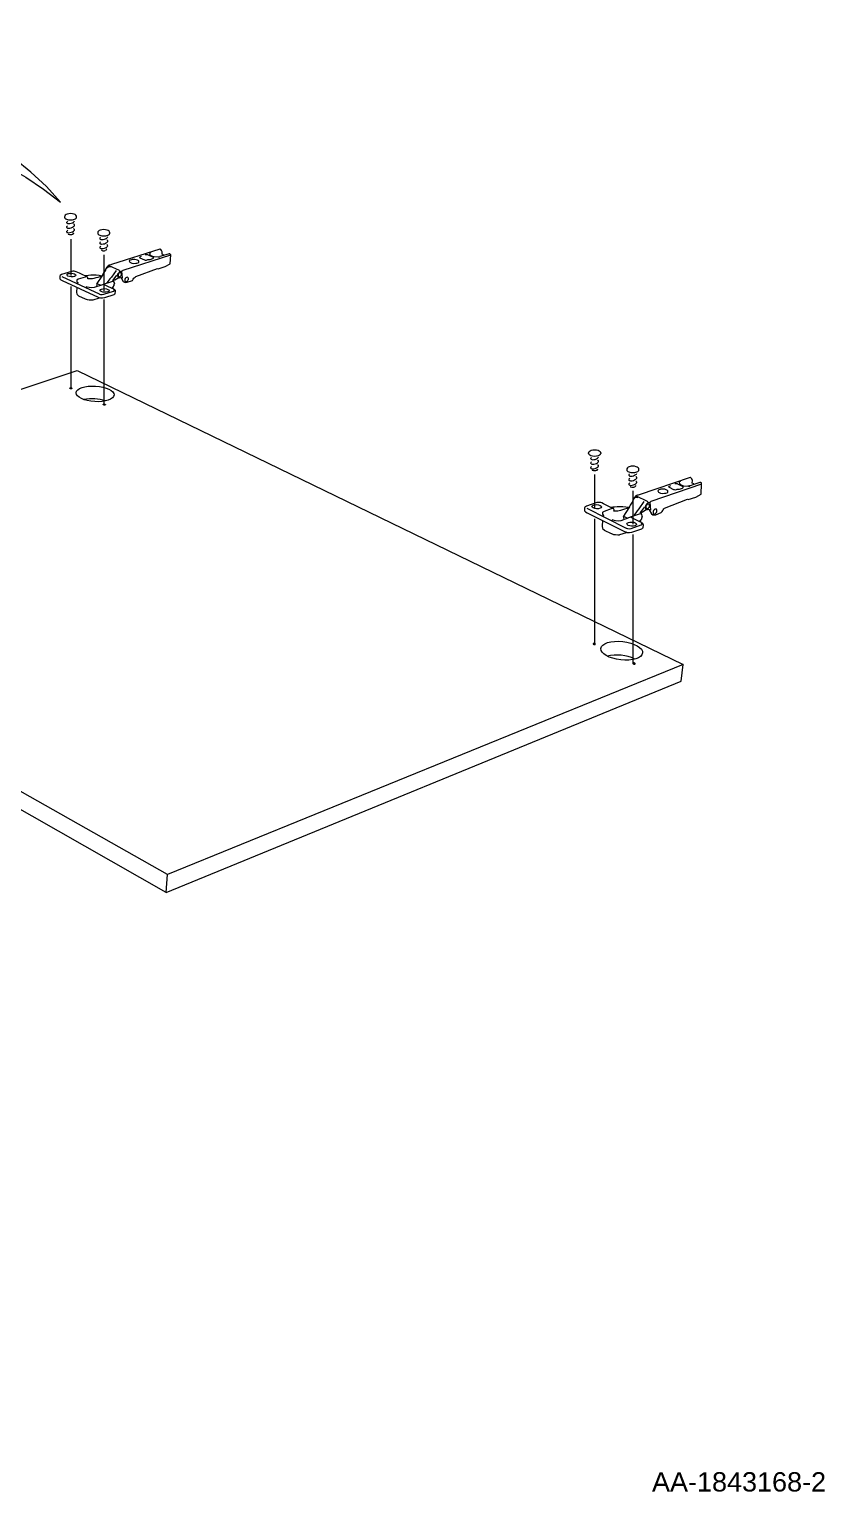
# Model space of a CAD drawing. Header units: metres. Extents: x -6.4 to 35.9, y -8.9 to 6.5.
# Drawn here: x 34.837 to 35.793, y -3.705 to -1.946 of the extents above; entities that cross this region are included whole.
import ezdxf

# ---------------------------------------------------------------- set-up
doc = ezdxf.new("R2010")
doc.units = ezdxf.units.M
doc.header["$MEASUREMENT"] = 0
for name, color, linetype, lineweight in [('PDF13_Geometry_Num_Penna__1_Num_Penna__255_Num_Penna__255_Num_Penna__255', 255, 'Continuous', 18), ('PDF13_Geometry_Num_Penna__7_Num_Penna__7_Num_Penna__7_Num_Penna__7', 7, 'Continuous', 18), ('PDF13_Text_Num_Penna__7_Num_Penna__7_Num_Penna__7_Num_Penna__7', 7, 'Continuous', 18)]:
    doc.layers.add(name, color=color, linetype=linetype, lineweight=lineweight)
doc.styles.add('GENERATED_STYLE_1', font='')
doc.styles.get('GENERATED_STYLE_1').set_extended_font_data('Arial')

msp = doc.modelspace()

# ---------------------------------------------------------------- linework, layer by layer
at = {"layer": 'PDF13_Geometry_Num_Penna__1_Num_Penna__255_Num_Penna__255_Num_Penna__255', "color": 255, "linetype": 'Continuous', "lineweight": 18, "flags": 128}
for points in [[(34.8868, -2.238), (34.8868, -2.2024)], [(34.9266, -2.2569), (34.9266, -2.2213)], [(34.8868, -2.3723), (34.8868, -2.2713)], [(34.9267, -2.3926), (34.9267, -2.2802)], [(35.5161, -2.5167), (35.5161, -2.4868)], [(35.5622, -2.5364), (35.5622, -2.5065)], [(35.5162, -2.6799), (35.5162, -2.5433)], [(35.5622, -2.7048), (35.5622, -2.5585)]]:
    msp.add_lwpolyline(points, dxfattribs=at)
at = {"layer": 'PDF13_Geometry_Num_Penna__7_Num_Penna__7_Num_Penna__7_Num_Penna__7', "color": 7, "linetype": 'Continuous', "lineweight": 18, "flags": 128}
for points in [[(34.8931, -2.1736, 0.201312), (34.8935, -2.1727), (34.8935, -2.1721, 0.196515), (34.8927, -2.1702, 0.113848), (34.8904, -2.1688, 0.157085), (34.8821, -2.1688, 0.114043), (34.8798, -2.1702, 0.196515), (34.879, -2.1721), (34.879, -2.1727, 0.201312), (34.8794, -2.1736, 0.113964), (34.8815, -2.175, 0.159716), (34.891, -2.175, 0.114811)], [(34.9308, -2.1942, 0.11333), (34.9329, -2.1928, 0.201898), (34.9333, -2.1919), (34.9333, -2.1912, 0.198277), (34.9325, -2.1894, 0.113731), (34.9302, -2.188, 0.157415), (34.9219, -2.188, 0.113926), (34.9196, -2.1894, 0.198277), (34.9188, -2.1912), (34.9188, -2.1919, 0.200342), (34.9192, -2.1928, 0.112481), (34.9213, -2.1942, 0.158299)], [(35.5688, -2.4774, 0.201898), (35.5692, -2.4764), (35.5692, -2.4758, 0.198277), (35.5684, -2.474, 0.113731), (35.5661, -2.4725, 0.158046), (35.5577, -2.4725, 0.113926), (35.5554, -2.474, 0.198277), (35.5547, -2.4758), (35.5547, -2.4764, 0.200342), (35.5551, -2.4774, 0.113964), (35.5572, -2.4787, 0.159716), (35.5666, -2.4787, 0.114811)]]:
    msp.add_lwpolyline(points, format="xyb", close=True, dxfattribs=at)
for points in [[(34.8839, -2.1802, 0.155949), (34.8898, -2.1783, 0.124567), (34.891, -2.1769)], [(34.8897, -2.1917), (34.8892, -2.1927, -0.119836), (34.8882, -2.1933, -0.171263), (34.8843, -2.1933, -0.123871), (34.8834, -2.1928)], [(34.8836, -2.1856), (34.8839, -2.1856, 0.153573), (34.8898, -2.1838, 0.11978), (34.891, -2.1824, 0.415198), (34.8906, -2.1812, 0.040086), (34.8899, -2.1809)], [(34.8836, -2.1911), (34.8839, -2.1911, 0.157608), (34.8898, -2.1892, 0.118021), (34.891, -2.1879, 0.11608), (34.8911, -2.1875)], [(34.9222, -2.1965, 0.089145), (34.9213, -2.1976, 0.119594), (34.9212, -2.1981)], [(34.9237, -2.1993, 0.156531), (34.9296, -2.1975, 0.126246), (34.9308, -2.196)], [(34.9232, -2.212, 0.127238), (34.9241, -2.2125, 0.171263), (34.9279, -2.2125)], [(34.9234, -2.2048), (34.9237, -2.2048, 0.153573), (34.9296, -2.2029, 0.11978), (34.9308, -2.2016, 0.415198), (34.9304, -2.2004, 0.040086), (34.9297, -2.2001)], [(34.9234, -2.2103), (34.9237, -2.2103, 0.156986), (34.9296, -2.2084, 0.116715), (34.9308, -2.2071)], [(34.9774, -2.224, 0.034964), (34.9789, -2.2235), (34.9803, -2.2235), (34.9817, -2.2233), (34.9851, -2.2222)], [(34.9281, -2.2362), (34.9252, -2.2403), (34.9247, -2.2418), (34.9244, -2.2422), (34.9237, -2.2433, -0.000311), (34.9143, -2.2463)], [(34.9392, -2.2596, -0.004156), (34.9355, -2.2578), (34.9257, -2.2532)], [(35.5087, -2.4566), (35.5087, -2.456, -0.19956), (35.5095, -2.4541, -0.113808), (35.5117, -2.4527, -0.158046), (35.5202, -2.4527, -0.113614), (35.5225, -2.4541, -0.19956), (35.5233, -2.456), (35.5233, -2.4566)], [(35.5091, -2.4575, 0.113964), (35.5113, -2.4589, 0.159716), (35.5207, -2.4589, 0.114811), (35.5229, -2.4575)], [(35.5122, -2.4613, 0.087325), (35.5113, -2.4624, 0.117515), (35.5112, -2.4628)], [(35.5136, -2.4641, 0.156531), (35.5195, -2.4622, 0.127661), (35.5208, -2.4608)], [(35.5195, -2.4756), (35.5189, -2.4766, -0.119836), (35.5179, -2.4772, -0.171263), (35.5141, -2.4772, -0.123871), (35.5132, -2.4767)], [(35.5133, -2.4695), (35.5136, -2.4695, 0.153534), (35.5195, -2.4677, 0.11978), (35.5207, -2.4663)], [(35.5133, -2.475), (35.5136, -2.475, 0.156986), (35.5195, -2.4731, 0.118021), (35.5207, -2.4718, 0.118135), (35.5208, -2.4714)], [(35.5208, -2.4659, 0.273193), (35.5203, -2.4651, 0.045383), (35.5197, -2.4648)], [(35.5581, -2.4811, 0.087325), (35.5572, -2.4822, 0.119594), (35.5571, -2.4826)], [(35.5654, -2.4954), (35.5648, -2.4964, -0.113099), (35.5639, -2.4971, -0.167805), (35.56, -2.4971, -0.117141), (35.5591, -2.4966)], [(35.5593, -2.4894), (35.5596, -2.4894, 0.154197), (35.5655, -2.4875, 0.11978), (35.5666, -2.4862)], [(35.5593, -2.4949), (35.5596, -2.4949, 0.157608), (35.5655, -2.493, 0.118021), (35.5666, -2.4917, 0.11608), (35.5667, -2.4912)], [(35.5596, -2.4839, 0.156531), (35.5655, -2.482, 0.125096), (35.5667, -2.4806)], [(35.5667, -2.4857, 0.274089), (35.5663, -2.4849, 0.040151), (35.5656, -2.4847)], [(35.5618, -2.5139), (35.5587, -2.5186), (35.5581, -2.5202), (35.5578, -2.5208), (35.5571, -2.5219, -0.000165), (35.5471, -2.5253)], [(35.6137, -2.5001, 0.034533), (35.6153, -2.4995), (35.6168, -2.4996), (35.6182, -2.4994), (35.6218, -2.4982)], [(35.5735, -2.5403, -0.003525), (35.5695, -2.5383), (35.5592, -2.5332)]]:
    msp.add_lwpolyline(points, format="xyb", dxfattribs=at)
for points in [[(34.8869, -2.2424), (34.8869, -2.1987)], [(34.9295, -2.2109), (34.9289, -2.2119)], [(34.9936, -2.2111), (34.9354, -2.2295), (34.9344, -2.2296)], [(34.9827, -2.2148), (34.9813, -2.2161)], [(35.0046, -2.2164), (34.9977, -2.2185), (34.9977, -2.2177), (34.9961, -2.2169), (34.9962, -2.2143)], [(34.9267, -2.2612), (34.9267, -2.2176)], [(34.9283, -2.2359), (34.9299, -2.2332), (34.9313, -2.2321)], [(34.9312, -2.2308), (34.9311, -2.2312)], [(34.9323, -2.2304), (34.9448, -2.2363)], [(35.0064, -2.2181), (34.9489, -2.2365)], [(34.9645, -2.2437), (34.9906, -2.2343), (34.9915, -2.2345), (35, -2.2318), (35.006, -2.2287), (35.0067, -2.2178)], [(34.9712, -2.2198), (34.9694, -2.2205)], [(34.9696, -2.2214), (34.9749, -2.2238)], [(34.9858, -2.2208), (34.9797, -2.218)], [(34.9866, -2.2199), (34.9916, -2.2203), (34.9933, -2.2202)], [(34.9977, -2.2185), (34.9935, -2.2198)], [(34.8733, -2.2435), (34.8731, -2.2464)], [(34.8874, -2.2377), (34.8754, -2.2415)], [(34.8757, -2.2438), (34.9206, -2.2648)], [(34.8763, -2.2486), (34.9195, -2.2688)], [(34.9055, -2.2441), (34.9038, -2.2445), (34.8955, -2.2471), (34.8939, -2.248)], [(34.9114, -2.2467), (34.9068, -2.2467)], [(34.9151, -2.2567), (34.925, -2.2532), (34.9258, -2.253), (34.9371, -2.2492)], [(34.9237, -2.2433), (34.9176, -2.252)], [(34.941, -2.2365), (34.9353, -2.2445), (34.9333, -2.2464), (34.9299, -2.2513)], [(34.9414, -2.2422), (34.9383, -2.2466), (34.9364, -2.2485)], [(34.9372, -2.2485), (34.9393, -2.2477), (34.9435, -2.2452), (34.9448, -2.2452)], [(34.9456, -2.2378), (34.945, -2.2384)], [(34.9458, -2.2378), (34.9475, -2.2373), (34.9482, -2.2459)], [(34.9469, -2.2453), (34.9496, -2.2496)], [(34.9544, -2.2506), (34.9607, -2.2484)], [(34.8868, -2.3777), (34.8868, -2.2559)], [(34.8937, -2.2569), (34.8933, -2.2628)], [(34.8933, -2.263), (34.8937, -2.2648)], [(34.8957, -2.2669), (34.9037, -2.2705)], [(34.9176, -2.252), (34.9224, -2.2542)], [(34.9263, -2.2651), (34.9379, -2.2614)], [(34.9273, -2.2691), (34.9386, -2.2654)], [(34.937, -2.2567), (34.9369, -2.2584)], [(34.9388, -2.2534), (34.9389, -2.2522)], [(34.94, -2.2646), (34.9404, -2.2614)], [(34.9135, -2.2718), (34.9209, -2.2694)], [(34.9267, -2.3984), (34.9267, -2.2715)], [(34.2878, -2.5582), (34.8942, -2.3569)], [(34.8942, -2.3569), (35.6223, -2.7102)], [(35.5161, -2.5219), (35.5161, -2.4817)], [(35.6308, -2.4855), (35.5694, -2.5064), (35.5683, -2.5065)], [(35.6443, -2.4935), (35.5837, -2.5143)], [(35.6001, -2.5224), (35.6276, -2.5117), (35.6286, -2.512), (35.6375, -2.5089), (35.6439, -2.5054), (35.6446, -2.4931)], [(35.6072, -2.4954), (35.6052, -2.4962)], [(35.6226, -2.4965), (35.6162, -2.4933)], [(35.6193, -2.4898), (35.6178, -2.4912)], [(35.6234, -2.4956), (35.6287, -2.496), (35.6305, -2.4958)], [(35.6352, -2.494), (35.6307, -2.4954)], [(35.6424, -2.4915), (35.6352, -2.494), (35.6351, -2.4931), (35.6334, -2.4922), (35.6335, -2.4892)], [(35.5619, -2.5136), (35.5636, -2.5106), (35.5651, -2.5092)], [(35.5622, -2.5416), (35.5622, -2.5014)], [(35.5753, -2.5143), (35.5693, -2.5233), (35.5673, -2.5254), (35.5636, -2.5309)], [(35.565, -2.5079), (35.5649, -2.5083)], [(35.5661, -2.5073), (35.5793, -2.514)], [(35.6055, -2.4972), (35.611, -2.4999)], [(35.5039, -2.5222), (35.5038, -2.5255)], [(35.5188, -2.5157), (35.5062, -2.5199)], [(35.5065, -2.5225), (35.5539, -2.5462)], [(35.5071, -2.5279), (35.5527, -2.5507)], [(35.538, -2.5229), (35.5361, -2.5233), (35.5273, -2.5263), (35.5257, -2.5273)], [(35.5441, -2.5258), (35.5393, -2.5258)], [(35.5481, -2.5371), (35.5585, -2.5332), (35.5593, -2.5329), (35.5712, -2.5286)], [(35.5571, -2.5219), (35.5507, -2.5318)], [(35.5507, -2.5318), (35.5557, -2.5342)], [(35.5758, -2.5208), (35.5725, -2.5257), (35.5704, -2.5279)], [(35.5714, -2.5278), (35.5735, -2.5269), (35.578, -2.5241), (35.5793, -2.5241)], [(35.573, -2.5334), (35.5731, -2.5321)], [(35.5801, -2.5158), (35.5796, -2.5164)], [(35.5804, -2.5157), (35.5822, -2.5152), (35.583, -2.5249)], [(35.5816, -2.5242), (35.5844, -2.5291)], [(35.5894, -2.5303), (35.5962, -2.5277)], [(35.5162, -2.6852), (35.5162, -2.5351)], [(35.5254, -2.5373), (35.525, -2.544)], [(35.525, -2.5442), (35.5255, -2.5463)], [(35.5275, -2.5486), (35.536, -2.5527)], [(35.5598, -2.5466), (35.572, -2.5424)], [(35.5609, -2.5511), (35.5728, -2.547)], [(35.5711, -2.5371), (35.571, -2.5391)], [(35.5743, -2.546), (35.5747, -2.5424)], [(35.0026, -2.9627), (34.2878, -2.5582)], [(35.5464, -2.5541), (35.5542, -2.5515)], [(35.5622, -2.7086), (35.5622, -2.5541)], [(35.0012, -2.9843), (34.2875, -2.5781)], [(35.0012, -2.9843), (35.6201, -2.7305), (35.6223, -2.7102)], [(35.6223, -2.7102), (35.0026, -2.9627)], [(35.0012, -2.9843), (35.0026, -2.9627)]]:
    msp.add_lwpolyline(points, dxfattribs=at)
for points in [[(34.8857, -2.3785), (34.8855, -2.3784), (34.8854, -2.3782), (34.8853, -2.3781), (34.8854, -2.3779), (34.8856, -2.3778), (34.8858, -2.3777), (34.8861, -2.3777), (34.8865, -2.3777), (34.8868, -2.3777), (34.8872, -2.3777), (34.8875, -2.3778), (34.8877, -2.3779), (34.8879, -2.3781), (34.8879, -2.3782), (34.8879, -2.3784), (34.8878, -2.3785), (34.8876, -2.3786), (34.8873, -2.3787), (34.887, -2.3787), (34.8866, -2.3787), (34.8863, -2.3787), (34.8859, -2.3786)], [(34.9257, -2.3981), (34.9255, -2.398), (34.9254, -2.3978), (34.9254, -2.3977), (34.9255, -2.3976), (34.9256, -2.3974), (34.9259, -2.3973), (34.9262, -2.3972), (34.9265, -2.3972), (34.9269, -2.3972), (34.9272, -2.3973), (34.9275, -2.3974), (34.9278, -2.3975), (34.9279, -2.3977), (34.928, -2.3978), (34.928, -2.3979), (34.9278, -2.3981), (34.9276, -2.3982), (34.9274, -2.3983), (34.927, -2.3983), (34.9267, -2.3983), (34.9264, -2.3983), (34.926, -2.3982)], [(35.5146, -2.686), (35.5149, -2.6861), (35.5152, -2.6863), (35.5156, -2.6863), (35.516, -2.6863), (35.5163, -2.6862), (35.5167, -2.6861), (35.5168, -2.686), (35.517, -2.6859), (35.517, -2.6857), (35.5168, -2.6855), (35.5166, -2.6853), (35.5163, -2.6852), (35.516, -2.6851), (35.5156, -2.6851), (35.5152, -2.685), (35.5149, -2.6851), (35.5146, -2.6851), (35.5143, -2.6852), (35.5141, -2.6854), (35.5141, -2.6855), (35.5141, -2.6857), (35.5143, -2.6859)], [(35.5625, -2.7095), (35.5628, -2.7096), (35.5632, -2.7097), (35.5635, -2.7097), (35.5639, -2.7097), (35.5643, -2.7097), (35.5646, -2.7096), (35.5648, -2.7094), (35.5649, -2.7093), (35.5648, -2.7091), (35.5647, -2.7089), (35.5645, -2.7088), (35.5642, -2.7086), (35.5639, -2.7085), (35.5635, -2.7084), (35.5631, -2.7084), (35.5628, -2.7084), (35.5624, -2.7085), (35.5622, -2.7086), (35.562, -2.7088), (35.562, -2.709), (35.5621, -2.7091), (35.5622, -2.7093)]]:
    msp.add_lwpolyline(points, close=True, dxfattribs=at)
at = {"layer": 'PDF13_Geometry_Num_Penna__7_Num_Penna__7_Num_Penna__7_Num_Penna__7', "color": 7, "linetype": 'Continuous', "lineweight": 18}
for centre, radius, start, end in [((34.885, -2.1803), 0.00388, 131.0806, 151.8076), ((34.8836, -2.1767), 0.00346, 240.2924, 269.5707), ((34.8824, -2.1844), 0.000918, 180.1023, 241.5987), ((34.8823, -2.1899), 0.000895, 179.9148, 242.4702), ((34.8849, -2.1858), 0.00388, 127.7134, 151.587), ((34.8848, -2.1912), 0.00371, 127.1573, 152.1431), ((34.9222, -2.2035), 0.000924, 180.3376, 241.3635), ((34.9221, -2.209), 0.000895, 179.9148, 242.4702), ((34.9247, -2.205), 0.00386, 127.5589, 151.4906), ((34.9246, -2.2103), 0.00363, 126.8136, 152.2359), ((34.9234, -2.1959), 0.00346, 240.2924, 269.5707), ((34.9632, -2.2478), 0.0246, 89.5444, 97.2327), ((34.9125, -2.4417), 0.0509, 71.9892, 101.6274), ((35.5121, -2.4683), 0.000924, 180.3376, 241.3635), ((35.5121, -2.4738), 0.000893, 180.1819, 242.5501), ((35.5147, -2.4697), 0.00388, 127.7134, 151.587), ((35.5146, -2.4751), 0.00376, 127.3427, 151.9577), ((35.5134, -2.4606), 0.00346, 240.2924, 269.5707), ((35.558, -2.4881), 0.000924, 180.3376, 241.3635), ((35.558, -2.4936), 0.000889, 179.6746, 242.7104), ((35.5606, -2.4895), 0.00388, 127.7134, 151.587), ((35.5605, -2.4949), 0.00376, 127.3427, 151.9577), ((35.5593, -2.4804), 0.00346, 240.2924, 269.5707), ((35.5987, -2.5226), 0.0232, 89.3747, 97.9449), ((35.5427, -2.7504), 0.0515, 64.9894, 103.0447)]:
    msp.add_arc(centre, radius, start, end, dxfattribs=at)
for centre, major_axis, ratio in [((34.9157, -2.3849), (-0.0228, 0.0013), 0.40959), ((35.5486, -2.6937), (-0.0251, 0.0027), 0.439321)]:
    msp.add_ellipse(centre, major_axis=major_axis, ratio=ratio, dxfattribs=at)
for points in [[(34.8742, -2.1545), (34.6999, -1.9465), (34.2598, -1.9918), (34.1574, -1.9982)], [(34.1619, -2.0867), (34.2592, -2.0689), (34.6623, -1.9782), (34.8742, -2.1545)], [(34.8815, -2.1785), (34.8817, -2.1785), (34.8813, -2.1789), (34.8814, -2.1789)], [(34.8814, -2.1789), (34.8818, -2.1789), (34.8816, -2.1797), (34.8819, -2.1797)], [(34.8836, -2.1801), (34.8837, -2.1801), (34.8838, -2.1802), (34.8839, -2.1802)], [(34.8815, -2.1839), (34.8817, -2.1839), (34.8813, -2.1844), (34.8814, -2.1844)], [(34.8815, -2.1894), (34.8817, -2.1894), (34.8813, -2.1899), (34.8814, -2.1899)], [(34.8819, -2.1852), (34.8824, -2.1855), (34.883, -2.1856), (34.8836, -2.1856)], [(34.8819, -2.1907), (34.8824, -2.1909), (34.883, -2.1911), (34.8836, -2.1911)], [(34.8834, -2.1927), (34.8834, -2.1927), (34.8834, -2.1928), (34.8834, -2.1928)], [(34.8891, -2.1928), (34.8891, -2.1928), (34.8891, -2.1927), (34.8892, -2.1927)], [(34.8896, -2.1918), (34.8898, -2.1918), (34.8896, -2.1914), (34.8898, -2.1914)], [(34.8906, -2.1867), (34.8908, -2.1867), (34.8897, -2.1864), (34.8899, -2.1864)], [(34.8911, -2.1875), (34.8914, -2.1875), (34.8902, -2.1867), (34.8906, -2.1867)], [(34.9212, -2.1981), (34.9216, -2.1981), (34.9214, -2.1989), (34.9217, -2.1989)], [(34.9213, -2.2031), (34.9215, -2.2031), (34.9211, -2.2036), (34.9212, -2.2036)], [(34.9213, -2.2086), (34.9215, -2.2086), (34.9211, -2.209), (34.9212, -2.209)], [(34.9217, -2.2044), (34.9222, -2.2046), (34.9228, -2.2048), (34.9234, -2.2048)], [(34.9217, -2.2098), (34.9222, -2.2101), (34.9228, -2.2103), (34.9234, -2.2103)], [(34.9232, -2.2119), (34.9232, -2.2119), (34.9232, -2.212), (34.9232, -2.212)], [(34.9234, -2.1993), (34.9235, -2.1993), (34.9236, -2.1993), (34.9237, -2.1993)], [(34.928, -2.2125), (34.9283, -2.2125), (34.9285, -2.212), (34.9289, -2.212)], [(34.9289, -2.212), (34.9289, -2.212), (34.9289, -2.2119), (34.9289, -2.2119)], [(34.9294, -2.211), (34.9296, -2.211), (34.9294, -2.2106), (34.9296, -2.2106)], [(34.9304, -2.2059), (34.9306, -2.2059), (34.9295, -2.2056), (34.9297, -2.2056)], [(34.9309, -2.2067), (34.9312, -2.2067), (34.93, -2.2059), (34.9304, -2.2059)], [(34.9308, -2.2071), (34.9309, -2.2071), (34.9307, -2.2067), (34.9309, -2.2067)], [(34.9962, -2.2143), (34.9954, -2.2108), (34.9936, -2.2111), (34.9936, -2.2111)], [(34.9309, -2.2314), (34.9281, -2.2331), (34.9281, -2.2362), (34.9281, -2.2362)], [(34.9311, -2.2312), (34.9311, -2.2312), (34.9336, -2.2298), (34.9309, -2.2314)], [(34.9344, -2.2296), (34.9333, -2.2297), (34.9312, -2.2308), (34.9312, -2.2308)], [(34.9313, -2.2321), (34.9313, -2.2321), (34.9321, -2.2314), (34.9342, -2.2323)], [(34.9601, -2.2235), (34.9601, -2.2235), (34.9548, -2.2242), (34.9575, -2.2265)], [(34.9575, -2.2265), (34.9601, -2.2288), (34.9654, -2.2277), (34.9654, -2.2277)], [(34.9681, -2.225), (34.9681, -2.225), (34.9653, -2.2233), (34.9634, -2.2233)], [(34.9654, -2.2277), (34.9654, -2.2277), (34.9696, -2.2274), (34.9681, -2.225)], [(34.9694, -2.2205), (34.9694, -2.2205), (34.9685, -2.2209), (34.9696, -2.2214)], [(34.9749, -2.2238), (34.9749, -2.2238), (34.9767, -2.2242), (34.9774, -2.224)], [(34.9797, -2.218), (34.9797, -2.218), (34.9769, -2.2174), (34.976, -2.2176)], [(34.9813, -2.2161), (34.9813, -2.2161), (34.9808, -2.2179), (34.9833, -2.2188)], [(34.9833, -2.2188), (34.9857, -2.2197), (34.9866, -2.2199), (34.9866, -2.2199)], [(34.9851, -2.2222), (34.9851, -2.2222), (34.9867, -2.2211), (34.9858, -2.2208)], [(35.0067, -2.2178), (35.0068, -2.2161), (35.0046, -2.2164), (35.0046, -2.2164)], [(34.8731, -2.2464), (34.8731, -2.2464), (34.8732, -2.2471), (34.8763, -2.2486)], [(34.8754, -2.2415), (34.8736, -2.2421), (34.8733, -2.2435), (34.8733, -2.2435)], [(34.887, -2.2442), (34.8839, -2.2441), (34.8815, -2.243), (34.8816, -2.2418)], [(34.8816, -2.2418), (34.8816, -2.2406), (34.8841, -2.2398), (34.8872, -2.2399)], [(34.8926, -2.2423), (34.8926, -2.2435), (34.89, -2.2444), (34.887, -2.2442)], [(34.8872, -2.2399), (34.8903, -2.24), (34.8927, -2.2411), (34.8926, -2.2423)], [(34.8919, -2.2377), (34.8903, -2.2372), (34.8874, -2.2377), (34.8874, -2.2377)], [(34.9059, -2.244), (34.9059, -2.244), (34.8935, -2.2382), (34.8919, -2.2377)], [(34.8939, -2.248), (34.8939, -2.248), (34.8931, -2.2501), (34.8945, -2.251)], [(34.9033, -2.2427), (34.9033, -2.2427), (34.9154, -2.2406), (34.9238, -2.2428)], [(34.9068, -2.2467), (34.9073, -2.2445), (34.9059, -2.244), (34.9059, -2.244)], [(34.9143, -2.2463), (34.9136, -2.2465), (34.9114, -2.2467), (34.9114, -2.2467)], [(34.9389, -2.2517), (34.9385, -2.2501), (34.9372, -2.2485), (34.9372, -2.2485)], [(34.9428, -2.241), (34.9426, -2.2422), (34.9423, -2.2438), (34.9435, -2.2447)], [(34.945, -2.2384), (34.945, -2.2384), (34.9431, -2.2399), (34.9428, -2.241)], [(34.9437, -2.2407), (34.943, -2.2419), (34.9431, -2.2433), (34.9439, -2.2439)], [(34.9435, -2.2447), (34.9446, -2.2457), (34.9455, -2.2447), (34.9455, -2.2447)], [(34.9467, -2.2394), (34.9458, -2.2389), (34.9445, -2.2394), (34.9437, -2.2407)], [(34.9439, -2.2439), (34.9448, -2.2444), (34.9461, -2.2438), (34.9469, -2.2426)], [(34.9448, -2.2363), (34.9448, -2.2363), (34.9455, -2.2365), (34.9456, -2.2378)], [(34.9448, -2.2452), (34.9475, -2.2443), (34.9469, -2.2453), (34.9469, -2.2453)], [(34.9469, -2.2426), (34.9477, -2.2414), (34.9476, -2.24), (34.9467, -2.2394)], [(34.9489, -2.2365), (34.9489, -2.2365), (34.9483, -2.2371), (34.9475, -2.2373)], [(34.9496, -2.2496), (34.9511, -2.2515), (34.9544, -2.2506), (34.9544, -2.2506)], [(34.952, -2.2463), (34.9512, -2.2476), (34.9512, -2.2491), (34.9521, -2.2497)], [(34.9551, -2.2448), (34.9542, -2.2443), (34.9528, -2.2449), (34.952, -2.2463)], [(34.9521, -2.2497), (34.953, -2.2502), (34.9544, -2.2496), (34.9552, -2.2482)], [(34.9552, -2.2482), (34.956, -2.2469), (34.956, -2.2454), (34.9551, -2.2448)], [(34.9607, -2.2484), (34.9607, -2.2484), (34.9624, -2.2455), (34.9628, -2.2455)], [(34.9628, -2.2455), (34.9632, -2.2455), (34.9645, -2.2437), (34.9645, -2.2437)], [(34.8937, -2.2648), (34.8937, -2.2648), (34.8945, -2.2663), (34.8954, -2.2667)], [(34.8945, -2.251), (34.8958, -2.2518), (34.8948, -2.2513), (34.8948, -2.2513)], [(34.8954, -2.2667), (34.8964, -2.2672), (34.8957, -2.2669), (34.8957, -2.2669)], [(34.9045, -2.2557), (34.9045, -2.2557), (34.9115, -2.2579), (34.9151, -2.2567)], [(34.9176, -2.252), (34.9176, -2.252), (34.917, -2.253), (34.9177, -2.253)], [(34.9177, -2.253), (34.9177, -2.253), (34.9172, -2.2547), (34.918, -2.2555)], [(34.9206, -2.2648), (34.9206, -2.2648), (34.9234, -2.266), (34.9263, -2.2651)], [(34.9215, -2.2603), (34.9216, -2.2591), (34.9241, -2.2583), (34.9271, -2.2584)], [(34.9269, -2.2627), (34.9239, -2.2626), (34.9215, -2.2615), (34.9215, -2.2603)], [(34.9326, -2.2608), (34.9325, -2.262), (34.93, -2.2629), (34.9269, -2.2627)], [(34.9271, -2.2584), (34.9302, -2.2586), (34.9326, -2.2596), (34.9326, -2.2608)], [(34.9355, -2.2578), (34.9389, -2.2556), (34.9388, -2.2534), (34.9388, -2.2534)], [(34.9379, -2.2614), (34.9379, -2.2614), (34.9403, -2.2605), (34.9381, -2.2592)], [(34.9386, -2.2654), (34.9386, -2.2654), (34.9397, -2.2646), (34.94, -2.2646)], [(34.9389, -2.2522), (34.9389, -2.2522), (34.9393, -2.2533), (34.9389, -2.2517)], [(34.9404, -2.2614), (34.9404, -2.2614), (34.9401, -2.26), (34.9392, -2.2596)], [(34.9037, -2.2705), (34.9037, -2.2705), (34.9049, -2.2716), (34.9087, -2.2718)], [(34.9087, -2.2718), (34.9126, -2.2719), (34.9131, -2.2719), (34.9135, -2.2718)], [(34.9195, -2.2688), (34.9195, -2.2688), (34.9235, -2.2703), (34.9273, -2.2691)], [(35.5087, -2.4566), (35.5091, -2.4566), (35.5088, -2.4575), (35.5091, -2.4575)], [(35.5229, -2.4575), (35.5232, -2.4575), (35.5229, -2.4566), (35.5233, -2.4566)], [(35.5113, -2.4678), (35.5114, -2.4678), (35.511, -2.4683), (35.5112, -2.4683)], [(35.5113, -2.4733), (35.5114, -2.4733), (35.511, -2.4738), (35.5112, -2.4738)], [(35.5112, -2.4628), (35.5115, -2.4628), (35.5113, -2.4636), (35.5117, -2.4636)], [(35.5117, -2.4691), (35.5122, -2.4694), (35.5128, -2.4695), (35.5134, -2.4695)], [(35.5117, -2.4745), (35.5122, -2.4748), (35.5128, -2.475), (35.5134, -2.475)], [(35.5131, -2.4766), (35.5131, -2.4766), (35.5131, -2.4767), (35.5132, -2.4767)], [(35.5133, -2.464), (35.5134, -2.464), (35.5135, -2.4641), (35.5136, -2.4641)], [(35.5188, -2.4767), (35.5189, -2.4767), (35.5189, -2.4766), (35.5189, -2.4766)], [(35.5203, -2.4706), (35.5206, -2.4706), (35.5194, -2.4703), (35.5197, -2.4703)], [(35.5194, -2.4757), (35.5195, -2.4757), (35.5194, -2.4753), (35.5196, -2.4753)], [(35.5208, -2.4714), (35.5212, -2.4714), (35.52, -2.4706), (35.5203, -2.4706)], [(35.5207, -2.4663), (35.5209, -2.4663), (35.5206, -2.4659), (35.5208, -2.4659)], [(35.5572, -2.4877), (35.5574, -2.4877), (35.557, -2.4881), (35.5571, -2.4881)], [(35.5572, -2.4932), (35.5574, -2.4932), (35.557, -2.4936), (35.5571, -2.4936)], [(35.5571, -2.4826), (35.5575, -2.4826), (35.5573, -2.4834), (35.5576, -2.4834)], [(35.5576, -2.4889), (35.5581, -2.4892), (35.5587, -2.4893), (35.5593, -2.4894)], [(35.5576, -2.4944), (35.5581, -2.4947), (35.5587, -2.4948), (35.5593, -2.4949)], [(35.559, -2.4964), (35.5591, -2.4964), (35.5591, -2.4966), (35.5591, -2.4966)], [(35.5593, -2.4839), (35.5594, -2.4839), (35.5595, -2.4839), (35.5596, -2.4839)], [(35.5647, -2.4966), (35.5648, -2.4966), (35.5648, -2.4964), (35.5648, -2.4964)], [(35.5653, -2.4956), (35.5655, -2.4956), (35.5653, -2.4951), (35.5655, -2.4951)], [(35.5663, -2.4904), (35.5665, -2.4904), (35.5654, -2.4901), (35.5656, -2.4901)], [(35.5667, -2.4912), (35.5671, -2.4912), (35.5659, -2.4904), (35.5663, -2.4904)], [(35.5666, -2.4862), (35.5668, -2.4862), (35.5666, -2.4857), (35.5667, -2.4857)], [(35.6052, -2.4962), (35.6052, -2.4962), (35.6044, -2.4966), (35.6055, -2.4972)], [(35.6162, -2.4933), (35.6162, -2.4933), (35.6132, -2.4927), (35.6123, -2.4929)], [(35.6178, -2.4912), (35.6178, -2.4912), (35.6173, -2.4933), (35.6199, -2.4943)], [(35.6199, -2.4943), (35.6225, -2.4953), (35.6234, -2.4956), (35.6234, -2.4956)], [(35.6218, -2.4982), (35.6218, -2.4982), (35.6235, -2.4969), (35.6226, -2.4965)], [(35.6307, -2.4954), (35.6307, -2.4954), (35.6295, -2.4959), (35.6279, -2.4957)], [(35.6335, -2.4892), (35.6327, -2.4852), (35.6308, -2.4855), (35.6308, -2.4855)], [(35.6446, -2.4931), (35.6447, -2.4912), (35.6424, -2.4915), (35.6424, -2.4915)], [(35.5646, -2.5086), (35.5618, -2.5104), (35.5618, -2.5139), (35.5618, -2.5139)], [(35.5649, -2.5083), (35.5649, -2.5083), (35.5675, -2.5067), (35.5646, -2.5086)], [(35.5683, -2.5065), (35.5673, -2.5066), (35.565, -2.5079), (35.565, -2.5079)], [(35.5651, -2.5092), (35.5651, -2.5092), (35.566, -2.5085), (35.5681, -2.5096)], [(35.5793, -2.514), (35.5793, -2.514), (35.5801, -2.5143), (35.5801, -2.5158)], [(35.5837, -2.5143), (35.5837, -2.5143), (35.583, -2.515), (35.5822, -2.5152)], [(35.5955, -2.4995), (35.5955, -2.4995), (35.5899, -2.5004), (35.5927, -2.503)], [(35.5927, -2.503), (35.5955, -2.5056), (35.6011, -2.5043), (35.6011, -2.5043)], [(35.6039, -2.5013), (35.6039, -2.5013), (35.601, -2.4993), (35.599, -2.4993)], [(35.6011, -2.5043), (35.6011, -2.5043), (35.6054, -2.504), (35.6039, -2.5013)], [(35.611, -2.4999), (35.611, -2.4999), (35.6129, -2.5003), (35.6137, -2.5001)], [(35.5038, -2.5255), (35.5038, -2.5255), (35.5038, -2.5262), (35.5071, -2.5279)], [(35.5062, -2.5199), (35.5042, -2.5206), (35.5039, -2.5222), (35.5039, -2.5222)], [(35.5184, -2.523), (35.5152, -2.5228), (35.5126, -2.5216), (35.5127, -2.5203)], [(35.5127, -2.5203), (35.5127, -2.5189), (35.5154, -2.5179), (35.5186, -2.5181)], [(35.5243, -2.5208), (35.5243, -2.5222), (35.5216, -2.5232), (35.5184, -2.523)], [(35.5186, -2.5181), (35.5218, -2.5183), (35.5244, -2.5195), (35.5243, -2.5208)], [(35.5236, -2.5156), (35.5218, -2.515), (35.5188, -2.5157), (35.5188, -2.5157)], [(35.5383, -2.5228), (35.5383, -2.5228), (35.5253, -2.5162), (35.5236, -2.5156)], [(35.5257, -2.5273), (35.5257, -2.5273), (35.5248, -2.5297), (35.5263, -2.5306)], [(35.5263, -2.5306), (35.5277, -2.5316), (35.5266, -2.5309), (35.5266, -2.5309)], [(35.5356, -2.5212), (35.5356, -2.5212), (35.5483, -2.5189), (35.5572, -2.5213)], [(35.5393, -2.5258), (35.5398, -2.5233), (35.5383, -2.5228), (35.5383, -2.5228)], [(35.5471, -2.5253), (35.5465, -2.5256), (35.5441, -2.5258), (35.5441, -2.5258)], [(35.5507, -2.5318), (35.5507, -2.5318), (35.55, -2.5329), (35.5508, -2.533)], [(35.5731, -2.5314), (35.5727, -2.5296), (35.5714, -2.5278), (35.5714, -2.5278)], [(35.5731, -2.5321), (35.5731, -2.5321), (35.5735, -2.5333), (35.5731, -2.5314)], [(35.5773, -2.5194), (35.577, -2.5207), (35.5767, -2.5226), (35.5779, -2.5236)], [(35.5796, -2.5164), (35.5796, -2.5164), (35.5776, -2.5181), (35.5773, -2.5194)], [(35.5782, -2.519), (35.5774, -2.5204), (35.5775, -2.522), (35.5784, -2.5226)], [(35.5779, -2.5236), (35.5791, -2.5246), (35.5801, -2.5235), (35.5801, -2.5235)], [(35.5813, -2.5176), (35.5804, -2.517), (35.579, -2.5176), (35.5782, -2.519)], [(35.5784, -2.5226), (35.5794, -2.5232), (35.5808, -2.5226), (35.5816, -2.5212)], [(35.5793, -2.5241), (35.5822, -2.5231), (35.5816, -2.5242), (35.5816, -2.5242)], [(35.5816, -2.5212), (35.5824, -2.5198), (35.5823, -2.5182), (35.5813, -2.5176)], [(35.5844, -2.5291), (35.586, -2.5312), (35.5894, -2.5303), (35.5894, -2.5303)], [(35.5869, -2.5253), (35.5861, -2.5268), (35.5861, -2.5286), (35.587, -2.5292)], [(35.5902, -2.5237), (35.5893, -2.5231), (35.5878, -2.5238), (35.5869, -2.5253)], [(35.587, -2.5292), (35.588, -2.5298), (35.5894, -2.529), (35.5903, -2.5275)], [(35.5903, -2.5275), (35.5912, -2.526), (35.5911, -2.5243), (35.5902, -2.5237)], [(35.5962, -2.5277), (35.5962, -2.5277), (35.5982, -2.5249), (35.5983, -2.5245)], [(35.5983, -2.5245), (35.5985, -2.5241), (35.6001, -2.5224), (35.6001, -2.5224)], [(35.5255, -2.5463), (35.5255, -2.5463), (35.5263, -2.5479), (35.5273, -2.5484)], [(35.5273, -2.5484), (35.5283, -2.549), (35.5275, -2.5486), (35.5275, -2.5486)], [(35.5368, -2.5359), (35.5368, -2.5359), (35.5442, -2.5384), (35.5481, -2.5371)], [(35.5508, -2.533), (35.5508, -2.533), (35.5502, -2.5348), (35.5511, -2.5357)], [(35.5539, -2.5462), (35.5539, -2.5462), (35.5568, -2.5477), (35.5598, -2.5466)], [(35.5605, -2.5439), (35.5573, -2.5438), (35.5547, -2.5425), (35.5548, -2.5412)], [(35.5548, -2.5412), (35.5549, -2.5398), (35.5575, -2.5389), (35.5607, -2.539)], [(35.5665, -2.5418), (35.5664, -2.5431), (35.5637, -2.5441), (35.5605, -2.5439)], [(35.5607, -2.539), (35.564, -2.5392), (35.5665, -2.5404), (35.5665, -2.5418)], [(35.5695, -2.5383), (35.5731, -2.5359), (35.573, -2.5334), (35.573, -2.5334)], [(35.572, -2.5424), (35.572, -2.5424), (35.5746, -2.5414), (35.5723, -2.54)], [(35.5728, -2.547), (35.5728, -2.547), (35.574, -2.546), (35.5743, -2.546)], [(35.5747, -2.5424), (35.5747, -2.5424), (35.5744, -2.5408), (35.5735, -2.5403)], [(35.536, -2.5527), (35.536, -2.5527), (35.5372, -2.5539), (35.5413, -2.5541)], [(35.5413, -2.5541), (35.5454, -2.5543), (35.5459, -2.5543), (35.5464, -2.5541)], [(35.5527, -2.5507), (35.5527, -2.5507), (35.5569, -2.5525), (35.5609, -2.5511)]]:
    msp.add_open_spline(points, degree=3, dxfattribs=at)

# ---------------------------------------------------------------- texts
at = {"layer": 'PDF13_Text_Num_Penna__7_Num_Penna__7_Num_Penna__7_Num_Penna__7', "color": 7, "linetype": 'Continuous', "lineweight": 18, "insert": (35.585, -3.705), "char_height": 0.023221, "attachment_point": 7, "style": 'GENERATED_STYLE_1'}
msp.add_mtext('\\A1;{\\pql;\\fArial|b0|i0|c0|p34;AA-1843168-2}', dxfattribs=at)

doc.saveas('drawing.dxf')
